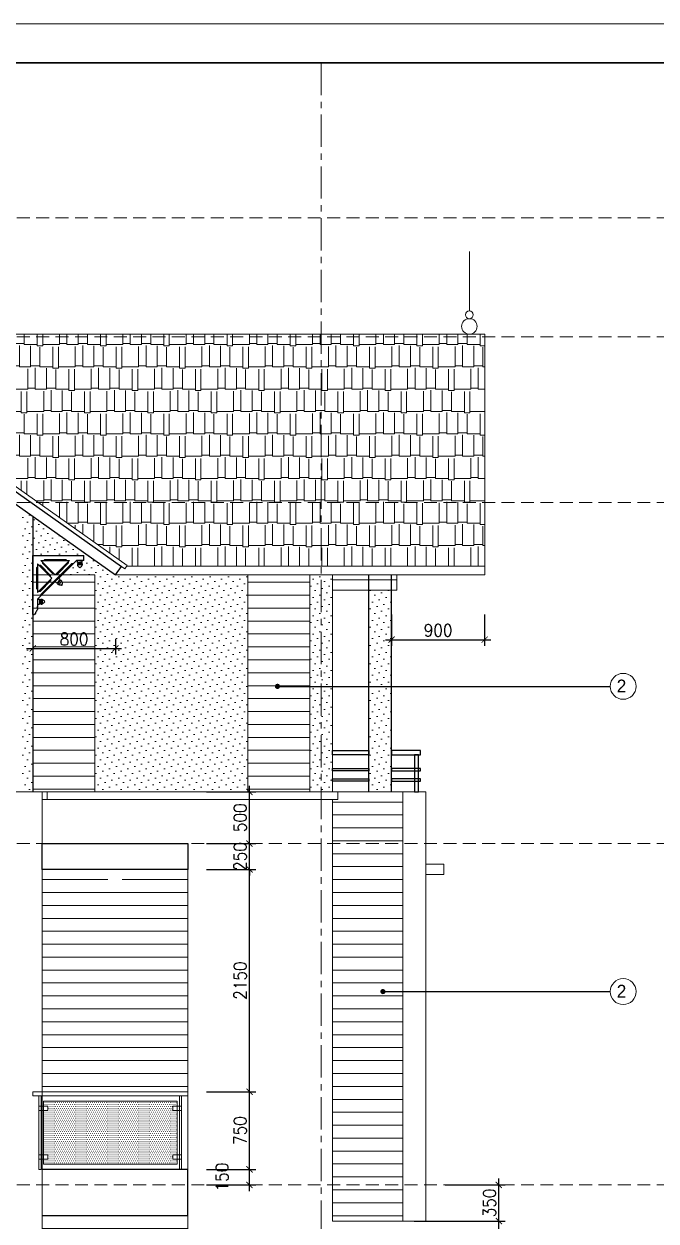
# Model space of a CAD drawing. Header units: millimetres. Extents: x -529782 to -142003, y -492574 to -273331.
# Drawn here: x -154978 to -148866, y -405302 to -393726 of the extents above; entities that cross this region are included whole.
import ezdxf

# ---------------------------------------------------------------- set-up
doc = ezdxf.new("R2010")
doc.units = ezdxf.units.MM
doc.header["$LTSCALE"] = 500
doc.header["$MEASUREMENT"] = 0
doc.header["$PDMODE"] = 3
doc.linetypes.add('CENTER', pattern=[2, 1.25, -0.25, 0.25, -0.25])
doc.linetypes.add('HIDDEN', pattern=[0.375, 0.25, -0.125])
doc.layers.get('0').update_dxf_attribs({"linetype": 'CONTINUOUS', "lineweight": 13})
doc.layers.get('Defpoints').update_dxf_attribs({"color": 255, "linetype": 'CONTINUOUS', "lineweight": 13})
for name, color, linetype, lineweight in [('1.cat 30', 30, 'CONTINUOUS', 35), ('2.thay 145', 145, 'CONTINUOUS', 18), ('3.manh 08', 8, 'CONTINUOUS', 9), ('4.dim 08', 8, 'CONTINUOUS', 13), ('6.khuat 75', 75, 'HIDDEN', 18), ('7.tim 67', 67, 'CENTER', 9), ('8.vat lieu 08', 8, 'CONTINUOUS', 5), ('9.text \xad white', 7, 'CONTINUOUS', 15), ('CA.thay 145', 145, 'CONTINUOUS', 18), ('CA.vat lieu 08', 8, 'CONTINUOUS', 5), ('cat', 4, 'CONTINUOUS', 35), ('Dim', 145, 'CONTINUOUS', 15)]:
    doc.layers.add(name, color=color, linetype=linetype, lineweight=lineweight)
for name, color, linetype in [('DKT', 7, 'CONTINUOUS'), ('MANH2', 8, 'CONTINUOUS'), ('THAY', 7, 'CONTINUOUS')]:
    doc.layers.add(name, color=color, linetype=linetype)
doc.styles.add('CA.JSC1', font='')
doc.styles.get("Standard").update_dxf_attribs({"font": 'txt.shx', "width": 0.9})
doc.styles.get('CA.JSC1').set_extended_font_data('.VnAvantH')
doc.dimstyles.new('CA 50', dxfattribs={"dimscale": 0, "dimtxt": 100, "dimasz": 50, "dimexe": 50, "dimexo": 0, "dimgap": 25, "dimtad": 1, "dimdec": 0, "dimzin": 0, "dimdsep": 46, "dimtxsty": 'Standard', "dimblk": 'ARCHTICK', "dimcen": 0.09, "dimdle": 50, "dimclrd": 256, "dimclre": 256, "dimclrt": 7, "dimadec": 0, "dimazin": 0, "dimtfac": 1, "dimtdec": 0, "dimtix": 1, "dimtmove": 2, "dimatfit": 3, "dimldrblk": 'DOT', "dimfxl": 1, "dimtolj": 1, "dimtzin": 0, "dimarcsym": 0})
doc.dimstyles.new('CA 60', dxfattribs={"dimscale": 0, "dimtxt": 120, "dimasz": 60, "dimexe": 60, "dimexo": 0, "dimgap": 30, "dimtad": 1, "dimdec": 0, "dimzin": 0, "dimdsep": 46, "dimtxsty": 'Standard', "dimblk": 'ARCHTICK', "dimcen": 0.09, "dimdle": 60, "dimclrd": 256, "dimclre": 256, "dimclrt": 7, "dimadec": 0, "dimazin": 0, "dimtfac": 1, "dimtdec": 0, "dimtix": 1, "dimtmove": 2, "dimatfit": 3, "dimldrblk": 'DOT', "dimfxl": 1, "dimtolj": 1, "dimtzin": 0, "dimarcsym": 0})
pattern_1 = [(0, (136141.17, 0), (4e-14, 125), [])]

# ---------------------------------------------------------------- blocks, each defined once
blk = doc.blocks.new('C-SON2')
at = {"layer": 'THAY'}
for p, q in [((0, 0), (-740, 0)), ((-740, -70), (-740, 0)), ((0, -850), (0, 0)), ((-740, -70), (-645, -70)), ((-715, -100), (-715, -70)), ((-715, -100), (-645, -100)), ((-715, -115), (-645, -115)), ((-715, -115), (-715, -135)), ((-715, -135), (-645, -135)), ((-680, -70), (-710, -70)), ((-705, -115), (-705, -100)), ((-680, -70), (-630, -70)), ((-655, -115), (-655, -100)), ((-645, -100), (-645, -70)), ((-645, -115), (-645, -135)), ((-630, -70), (-70, -630)), ((-531, -70), (-325, -276)), ((-119, -70), (-531, -70)), ((-119, -70), (-325, -276)), ((-70, -119), (-276, -325)), ((-70, -119), (-70, -531)), ((-375, -325), (-396, -346)), ((-276, -325), (-70, -531)), ((-407, -357), (-421, -371)), ((-371, -421), (-421, -371)), ((-357, -407), (-407, -357)), ((-399, -364), (-389, -354)), ((-346, -396), (-396, -346)), ((-357, -407), (-371, -421)), ((-364, -399), (-354, -389)), ((-325, -375), (-346, -396)), ((-135, -630), (-135, -700)), ((-115, -630), (-135, -630)), ((-115, -630), (-115, -700)), ((-115, -640), (-100, -640)), ((-115, -690), (-100, -690)), ((-100, -630), (-100, -700)), ((-70, -630), (-100, -630)), ((-70, -630), (-70, -740)), ((-115, -700), (-135, -700)), ((-70, -700), (-100, -700)), ((-60, -740), (-70, -750)), ((-60, -740), (-70, -740)), ((-70, -750), (-70, -773)), ((0, -850), (-23, -850))]:
    blk.add_line(p, q, dxfattribs=at)
for centre, radius, start, end in [((-662, -129), 48.9, 187.4043, 235.4636), ((-734, -238), 82.1, 49.2759, 57.4025), ((-626, -238), 82.1, 122.5975, 130.7241), ((-698, -129), 48.9, 304.5364, 352.5957), ((-379, -404), 48.9, 142.4043, 190.4636), ((-507, -431), 82.1, 4.2759, 12.4025), ((-431, -507), 82.1, 77.5975, 85.7241), ((-404, -379), 48.9, 259.5364, 307.5957), ((-238, -611), 82.1, 319.2759, 327.4025), ((-238, -719), 82.1, 32.5975, 40.7241), ((-129, -683), 48.9, 97.4043, 145.4636), ((-129, -647), 48.9, 214.5364, 262.5957), ((-50, -773), 20, 180, 218.3976), ((-160, -860), 121, 12.3576, 38.3976), ((-23, -830), 20, 192.3576, 270)]:
    blk.add_arc(centre, radius, start, end, dxfattribs=at)
blk = doc.blocks.new('eerrt')
at = {"layer": 'Dim'}
for p, q in [((-75, -10), (-65, 0)), ((147, -10), (137, 0)), ((207, -70), (217, -80)), ((207, -292), (217, -282))]:
    blk.add_line(p, q, dxfattribs=at)
at = {"layer": 'MANH2'}
for p, q in [((137, 0), (-65, 0)), ((-134, -44), (-120, -44)), ((-120, -44), (174, -337)), ((-89, -23), (-89, -37)), ((-89, -37), (9, -135)), ((161, -37), (63, -135)), ((82, -154), (180, -56)), ((161, -23), (161, -37)), ((195, -56), (180, -56)), ((217, -80), (217, -282)), ((24, -135), (9, -135)), ((49, -135), (63, -135)), ((82, -168), (82, -154)), ((82, -194), (82, -208)), ((82, -208), (180, -306)), ((174, -352), (174, -337)), ((195, -306), (180, -306))]:
    blk.add_line(p, q, dxfattribs=at)
at = {"layer": 'cat', "xscale": 0.6696428571594879, "yscale": 0.6696428571594879, "zscale": 0.6696428571428918}
blk.add_blockref('C-SON2', (254, 37), dxfattribs=at)
blk = doc.blocks.new('khung co loan')
at = {"layer": '1.cat 30'}
blk.add_lwpolyline([(1158.3, -14553.5), (1158.3, -303.5), (20658.3, -303.5), (20658.3, -14553.5)], close=True, dxfattribs=at)
at = {"layer": '3.manh 08'}
blk.add_lwpolyline([(0, -14850), (21000, -14850), (21000, 0), (0, 0)], close=True, dxfattribs=at)
blk = doc.blocks.new('_ArchTick')
at = {"color": 1, "linetype": 'ByBlock', "const_width": 0.15}
blk.add_lwpolyline([(-0.5, -0.5), (0.5, 0.5)], dxfattribs=at)
blk = doc.blocks.new('*D229')
at = {"layer": '4.dim 08', "lineweight": -2, "transparency": 16777216}
for p, q in [((-154893, -399674), (-154893, -399824)), ((-154093, -399674), (-154093, -399824)), ((-154953, -399764), (-154033, -399764))]:
    blk.add_line(p, q, dxfattribs=at)
at = {"layer": 'Defpoints', "color": 0, "transparency": 16777216}
for p in [(-154893, -399674), (-154093, -399674), (-154093, -399764)]:
    blk.add_point(p, dxfattribs=at)
at = {"layer": '4.dim 08', "lineweight": -2, "transparency": 16777216, "xscale": 60, "yscale": 60, "zscale": 60, "rotation": 180}
blk.add_blockref('_ArchTick', (-154893, -399764), dxfattribs=at)
at = {"layer": '4.dim 08', "lineweight": -2, "transparency": 16777216, "xscale": 60, "yscale": 60, "zscale": 60}
blk.add_blockref('_ArchTick', (-154093, -399764), dxfattribs=at)
at = {"layer": '4.dim 08', "color": 7, "transparency": 16777216, "insert": (-154493, -399674), "char_height": 120, "attachment_point": 5}
blk.add_mtext('\\A1;800', dxfattribs=at)
blk = doc.blocks.new('_DOT')
at = {"color": 1, "linetype": 'ByBlock'}
blk.add_line((-0.5, 0), (-1, 0), dxfattribs=at)
at = {"color": 1, "linetype": 'ByBlock', "const_width": 0.5}
blk.add_lwpolyline([(-0.25, 0, 1), (0.25, 0, 1)], format="xyb", close=True, dxfattribs=at)
blk = doc.blocks.new('*D230')
at = {"layer": '4.dim 08', "lineweight": -2, "transparency": 16777216}
for p, q in [((-152797, -404862), (-152797, -403992)), ((-153213, -404052), (-152737, -404052)), ((-153213, -404802), (-152737, -404802))]:
    blk.add_line(p, q, dxfattribs=at)
at = {"layer": 'Defpoints', "color": 0, "transparency": 16777216}
for p in [(-153213, -404052), (-152797, -404052), (-153213, -404802)]:
    blk.add_point(p, dxfattribs=at)
at = {"layer": '4.dim 08', "lineweight": -2, "transparency": 16777216, "xscale": 60, "yscale": 60, "zscale": 60}
for p, rotation in [((-152797, -404052), 90), ((-152797, -404802), 270)]:
    blk.add_blockref('_ArchTick', p, dxfattribs=dict(at, rotation=rotation))
at = {"layer": '4.dim 08', "color": 7, "transparency": 16777216, "insert": (-152887, -404427), "char_height": 120, "attachment_point": 5, "rotation": 90}
blk.add_mtext('\\A1;750', dxfattribs=at)
blk = doc.blocks.new('*D231')
at = {"layer": '4.dim 08', "lineweight": -2, "transparency": 16777216}
for p, q in [((-153213, -404802), (-152737, -404802)), ((-152797, -405012), (-152797, -404742)), ((-153213, -404952), (-152737, -404952))]:
    blk.add_line(p, q, dxfattribs=at)
at = {"layer": 'Defpoints', "color": 0, "transparency": 16777216}
for p in [(-153213, -404802), (-152797, -404802), (-153213, -404952)]:
    blk.add_point(p, dxfattribs=at)
at = {"layer": '4.dim 08', "lineweight": -2, "transparency": 16777216, "xscale": 60, "yscale": 60, "zscale": 60}
for p, rotation in [((-152797, -404802), 90), ((-152797, -404952), 270)]:
    blk.add_blockref('_ArchTick', p, dxfattribs=dict(at, rotation=rotation))
at = {"layer": '4.dim 08', "color": 7, "transparency": 16777216, "insert": (-153062, -404877), "char_height": 120, "attachment_point": 5, "rotation": 90}
blk.add_mtext('\\A1;150', dxfattribs=at)
blk = doc.blocks.new('*D232')
at = {"layer": '4.dim 08', "lineweight": -2, "transparency": 16777216}
for p, q in [((-153213, -401902), (-152737, -401902)), ((-152797, -404112), (-152797, -401842)), ((-153213, -404052), (-152737, -404052))]:
    blk.add_line(p, q, dxfattribs=at)
at = {"layer": 'Defpoints', "color": 0, "transparency": 16777216}
for p in [(-153213, -401902), (-152797, -401902), (-153213, -404052)]:
    blk.add_point(p, dxfattribs=at)
at = {"layer": '4.dim 08', "lineweight": -2, "transparency": 16777216, "xscale": 60, "yscale": 60, "zscale": 60}
for p, rotation in [((-152797, -401902), 90), ((-152797, -404052), 270)]:
    blk.add_blockref('_ArchTick', p, dxfattribs=dict(at, rotation=rotation))
at = {"layer": '4.dim 08', "color": 7, "transparency": 16777216, "insert": (-152887, -402977), "char_height": 120, "attachment_point": 5, "rotation": 90}
blk.add_mtext('\\A1;2150', dxfattribs=at)
blk = doc.blocks.new('*D233')
at = {"layer": '4.dim 08', "lineweight": -2, "transparency": 16777216}
for p, q in [((-153213, -401652), (-152737, -401652)), ((-152797, -401652), (-152797, -401592)), ((-152797, -401902), (-152797, -401652)), ((-153213, -401902), (-152737, -401902)), ((-152797, -401902), (-152797, -401962))]:
    blk.add_line(p, q, dxfattribs=at)
at = {"layer": 'Defpoints', "color": 0, "transparency": 16777216}
for p in [(-153213, -401652), (-152797, -401652), (-153213, -401902)]:
    blk.add_point(p, dxfattribs=at)
at = {"layer": '4.dim 08', "lineweight": -2, "transparency": 16777216, "xscale": 60, "yscale": 60, "zscale": 60}
for p, rotation in [((-152797, -401652), 270), ((-152797, -401902), 90)]:
    blk.add_blockref('_ArchTick', p, dxfattribs=dict(at, rotation=rotation))
at = {"layer": '4.dim 08', "color": 7, "transparency": 16777216, "insert": (-152887, -401777), "char_height": 120, "attachment_point": 5, "rotation": 90}
blk.add_mtext('\\A1;250', dxfattribs=at)
blk = doc.blocks.new('*D234')
at = {"layer": '4.dim 08', "lineweight": -2, "transparency": 16777216}
for p, q in [((-152797, -401712), (-152797, -401092)), ((-153213, -401152), (-152737, -401152)), ((-153213, -401652), (-152737, -401652))]:
    blk.add_line(p, q, dxfattribs=at)
at = {"layer": 'Defpoints', "color": 0, "transparency": 16777216}
for p in [(-153213, -401152), (-152797, -401152), (-153213, -401652)]:
    blk.add_point(p, dxfattribs=at)
at = {"layer": '4.dim 08', "lineweight": -2, "transparency": 16777216, "xscale": 60, "yscale": 60, "zscale": 60}
for p, rotation in [((-152797, -401152), 90), ((-152797, -401652), 270)]:
    blk.add_blockref('_ArchTick', p, dxfattribs=dict(at, rotation=rotation))
at = {"layer": '4.dim 08', "color": 7, "transparency": 16777216, "insert": (-152887, -401402), "char_height": 120, "attachment_point": 5, "rotation": 90}
blk.add_mtext('\\A1;500', dxfattribs=at)
blk = doc.blocks.new('*D244')
at = {"layer": '4.dim 08', "lineweight": -2, "transparency": 16777216}
for p, q in [((-150386, -408712), (-150386, -405242)), ((-151203, -405302), (-150326, -405302)), ((-151116, -408652), (-150326, -408652))]:
    blk.add_line(p, q, dxfattribs=at)
at = {"layer": 'Defpoints', "color": 0, "transparency": 16777216}
for p in [(-151203, -405302), (-150386, -405302), (-151116, -408652)]:
    blk.add_point(p, dxfattribs=at)
at = {"layer": '4.dim 08', "lineweight": -2, "transparency": 16777216, "xscale": 60, "yscale": 60, "zscale": 60}
for p, rotation in [((-150386, -405302), 90), ((-150386, -408652), 270)]:
    blk.add_blockref('_ArchTick', p, dxfattribs=dict(at, rotation=rotation))
at = {"layer": '4.dim 08', "color": 7, "transparency": 16777216, "insert": (-150476, -406977), "char_height": 120, "attachment_point": 5, "rotation": 90}
blk.add_mtext('\\A1;3350', dxfattribs=at)
blk = doc.blocks.new('*D245')
at = {"layer": '4.dim 08', "lineweight": -2, "transparency": 16777216}
for p, q in [((-150386, -405362), (-150386, -404892)), ((-150906, -404952), (-150326, -404952)), ((-151203, -405302), (-150326, -405302))]:
    blk.add_line(p, q, dxfattribs=at)
at = {"layer": 'Defpoints', "color": 0, "transparency": 16777216}
for p in [(-150906, -404952), (-150386, -404952), (-151203, -405302)]:
    blk.add_point(p, dxfattribs=at)
at = {"layer": '4.dim 08', "lineweight": -2, "transparency": 16777216, "xscale": 60, "yscale": 60, "zscale": 60}
for p, rotation in [((-150386, -404952), 90), ((-150386, -405302), 270)]:
    blk.add_blockref('_ArchTick', p, dxfattribs=dict(at, rotation=rotation))
at = {"layer": '4.dim 08', "color": 7, "transparency": 16777216, "insert": (-150476, -405127), "char_height": 120, "attachment_point": 5, "rotation": 90}
blk.add_mtext('\\A1;350', dxfattribs=at)
blk = doc.blocks.new('*D246')
at = {"layer": '4.dim 08', "lineweight": -2, "transparency": 16777216}
for p, q in [((-151423, -399438), (-151423, -399740)), ((-150523, -399438), (-150523, -399740)), ((-151483, -399680), (-150463, -399680))]:
    blk.add_line(p, q, dxfattribs=at)
at = {"layer": 'Defpoints', "color": 0, "transparency": 16777216}
for p in [(-151423, -399438), (-150523, -399438), (-150523, -399680)]:
    blk.add_point(p, dxfattribs=at)
at = {"layer": '4.dim 08', "lineweight": -2, "transparency": 16777216, "xscale": 60, "yscale": 60, "zscale": 60, "rotation": 180}
blk.add_blockref('_ArchTick', (-151423, -399680), dxfattribs=at)
at = {"layer": '4.dim 08', "lineweight": -2, "transparency": 16777216, "xscale": 60, "yscale": 60, "zscale": 60}
blk.add_blockref('_ArchTick', (-150523, -399680), dxfattribs=at)
at = {"layer": '4.dim 08', "color": 7, "transparency": 16777216, "insert": (-150973, -399590), "char_height": 120, "attachment_point": 5}
blk.add_mtext('\\A1;900', dxfattribs=at)
blk = doc.blocks.new('kim')
at = {"layer": '4.dim 08'}
blk.add_line((0, 225), (0, 800), dxfattribs=at)
for centre, radius in [((0, 75), 75), ((0, 187.5), 37.5)]:
    blk.add_circle(centre, radius, dxfattribs=at)

msp = doc.modelspace()

# ---------------------------------------------------------------- hatches: boundary and pattern name
at = {"layer": '3.manh 08'}
h = msp.add_hatch(dxfattribs=at)
h.set_pattern_fill('ANSI31', color=256, scale=1000, angle=315, style=0)
h.paths.add_polyline_path([(-152212.8, -399053.2), (-152812.8, -399053.2), (-152812.8, -401152), (-152212.8, -401152)])
h.paths.add_polyline_path([(-154292.8, -399052), (-154608.9, -399052), (-154641.9, -399085), (-154627.7, -399099.2), (-154632.4, -399103.9), (-154625.3, -399111), (-154620.6, -399106.3), (-154611.1, -399115.7), (-154613.4, -399118.1, -0.2239431), (-154607.5, -399145.3, 0.0291568), (-154608.3, -399151.7, 0.0291568), (-154614.7, -399152.5, -0.2239431), (-154641.9, -399146.6), (-154644.2, -399148.9), (-154653.7, -399139.4), (-154649, -399134.7), (-154656.1, -399127.6), (-154660.8, -399132.3), (-154675, -399118.1), (-154846, -399289), (-154825.9, -399289), (-154825.9, -399295.7), (-154815.8, -399295.7), (-154815.8, -399289), (-154802.4, -399289), (-154802.4, -399292.3, -0.2239431), (-154778.9, -399307.4, 0.0291568), (-154775, -399312.5, 0.0291568), (-154778.9, -399317.6, -0.2239431), (-154802.4, -399332.6), (-154802.4, -399335.9), (-154815.8, -399335.9), (-154815.8, -399329.2), (-154825.9, -399329.2), (-154825.9, -399335.9), (-154846, -399335.9), (-154846, -399289), (-154812.5, -399255.6), (-154812.5, -399241.3), (-154623.1, -399052), (-154726.9, -399052), (-154720.7, -399058.2), (-154720.7, -399072.4), (-154708.2, -399085), (-154720.7, -399097.5), (-154720.7, -399111.7), (-154819.2, -399210.2), (-154833.4, -399210.2), (-154846, -399222.7), (-154846, -399196), (-154856, -399185.9), (-154856, -399052), (-154892.8, -399052), (-154892.8, -399436.4), (-154892.8, -401152), (-154802.8, -401152), (-154752.8, -401152), (-154292.8, -401152)])
h.paths.add_polyline_path([(-154708.2, -399085), (-154741.1, -399052), (-154846, -399052), (-154846, -399222.7)], flags=17)
h.paths.add_polyline_path([(-154648.8, -399584), (-154336.8, -399584), (-154336.8, -399764), (-154648.8, -399764)], flags=24)
h = msp.add_hatch(dxfattribs=at)
h.set_pattern_fill('ANSI31', color=256, scale=1000, angle=315, style=0)
h.set_pattern_definition(pattern_1)
h.paths.add_polyline_path([(-151312.8, -401152), (-151942.8, -401152), (-151942.8, -401227), (-151992.8, -401227), (-151992.8, -405252), (-151312.8, -405252)])
h = msp.add_hatch(dxfattribs=at)
h.set_pattern_fill('ANSI31', color=256, scale=1000, angle=315, style=0)
h.set_pattern_definition(pattern_1)
h.paths.add_polyline_path([(-153392.8, -401902), (-154027.8, -401902), (-154027.8, -402052), (-154167.8, -402052), (-154167.8, -401902), (-154802.8, -401902), (-154802.8, -404052), (-153392.8, -404052)])
h = msp.add_hatch(dxfattribs=at)
h.set_pattern_fill('ANSI31', color=256, scale=1000, angle=315, style=0)
h.set_pattern_definition(pattern_1)
h.paths.add_polyline_path([(-153392.8, -405252), (-154802.8, -405252), (-154802.8, -408652), (-154042.8, -408652), (-153392.8, -408652)])
at = {"layer": '4.dim 08'}
h = msp.add_hatch(dxfattribs=at)
h.set_pattern_fill('DOTS', color=256, scale=1000, angle=315, style=0)
h.paths.add_polyline_path([(-154892.8, -398487.1), (-155002.8, -398409.2), (-155002.8, -401152), (-154892.8, -401152)])
h.paths.add_polyline_path([(-159202.8, -398409.2), (-159312.8, -398487.1), (-159312.8, -401152), (-159202.8, -401152)])
h = msp.add_hatch(dxfattribs=at)
h.set_pattern_fill('DOTS', color=256, scale=1000, angle=315, style=0)
h.paths.add_polyline_path([(-152812.8, -399053.2), (-154092.8, -399053.2), (-154892.8, -398487.1), (-154892.8, -398867.2), (-154397.3, -398867.2), (-154397.3, -398914), (-154414, -398914), (-154414, -398934.1), (-154420.7, -398934.1), (-154420.7, -398944.2), (-154414, -398944.2), (-154414, -398957.6), (-154417.3, -398957.6, -0.2239431), (-154432.4, -398981.1, 0.0291568), (-154437.5, -398985, 0.0291568), (-154442.6, -398981.1, -0.2239431), (-154457.6, -398957.6), (-154460.9, -398957.6), (-154460.9, -398944.2), (-154454.2, -398944.2), (-154454.2, -398934.1), (-154460.9, -398934.1), (-154460.9, -398914), (-154471, -398914), (-154608.9, -399052), (-154292.8, -399052), (-154292.8, -401152), (-152812.8, -401152)])
h.paths.add_polyline_path([(-152102.8, -399053.2), (-152212.8, -399053.2), (-152212.8, -401152), (-152102.8, -401152)])
h.paths.add_polyline_path([(-151992.8, -399053.2), (-152102.8, -399053.2), (-152102.8, -401152), (-151992.8, -401152)])
h = msp.add_hatch(dxfattribs=at)
h.set_pattern_fill('DOTS', color=256, scale=1000, angle=315, style=0)
h.paths.add_polyline_path([(-151422.8, -399202), (-151642.8, -399202), (-151642.8, -401152), (-151422.8, -401152)])
at = {"layer": '8.vat lieu 08'}
h = msp.add_hatch(dxfattribs=at)
h.set_pattern_fill('AR-RSHKE', color=256, scale=18, style=0)
h.set_pattern_definition([(0, (126345.67, -250), (459, 216), [108, -90, 126, -54, 162, -72]), (0, (126453.67, -241), (459, 216), [90, -342, 72, -108]), (0, (126669.67, -263.5), (459, 216), [54, -558]), (90, (126345.67, -250), (-153, 216), [207, -657]), (90, (126453.67, -250), (-153, 216), [202.5, -661.5]), (90, (126543.67, -250), (-153, 216), [189, -675]), (90, (126669.67, -263.5), (-153, 216), [207, -657]), (90, (126723.67, -263.5), (-153, 216), [207, -657]), (90, (126885.67, -250), (-153, 216), [198, -666])])
h.paths.add_polyline_path([(-157102.8, -396725.8), (-157102.8, -396751.5), (-153979.3, -398962), (-153985.2, -398970.3), (-150522.8, -398970.3), (-150522.8, -396725.8)])
at = {"layer": 'CA.vat lieu 08'}
h = msp.add_hatch(dxfattribs=at)
h.set_pattern_fill('DOTS', color=256, scale=300, style=0)
h.set_pattern_definition([(0, (126345.674, 0), (9.375, 18.75), [0, -18.75])])
h.paths.add_polyline_path([(-153497.8, -404232), (-153537.8, -404232), (-153537.8, -404192), (-153497.8, -404192), (-153497.8, -404142), (-154787.8, -404142), (-154787.8, -404192), (-154747.8, -404192), (-154747.8, -404232), (-154787.8, -404232), (-154787.8, -404662), (-154747.8, -404662), (-154747.8, -404702), (-154787.8, -404702), (-154787.8, -404752), (-153497.8, -404752), (-153497.8, -404702), (-153537.8, -404702), (-153537.8, -404662), (-153497.8, -404662)])

# ---------------------------------------------------------------- linework, layer by layer
at = {"layer": '2.thay 145'}
for p, q in [((-157139.2, -396725.8), (-150522.8, -396725.8)), ((-154036.9, -398970.3), (-154036.8, -398970.3)), ((-154035.1, -398971.6), (-154002.4, -398994.7)), ((-153985.2, -398970.3), (-150522.8, -398970.3)), ((-150522.8, -399053.2), (-154092.8, -399053.2)), ((-151642.8, -399202), (-151642.8, -399102)), ((-151422.8, -399202), (-151422.8, -399102)), ((-154752.8, -401152), (-151992.8, -401152)), ((-154752.8, -401227), (-151992.8, -401227)), ((-151312.8, -401152), (-151992.8, -401152)), ((-151992.8, -401152), (-151942.8, -401152)), ((-151992.8, -401227), (-151942.8, -401227)), ((-151992.8, -401227), (-151992.8, -405302)), ((-151942.8, -401152), (-151942.8, -401227)), ((-153392.8, -404802), (-153392.8, -401902)), ((-151992.8, -404402), (-151992.8, -402052)), ((-151312.8, -405302), (-151992.8, -405302))]:
    msp.add_line(p, q, dxfattribs=at)
msp.add_lwpolyline([(-160203.2, -398994.7), (-160226.4, -398962), (-157102.8, -396751.5), (-153979.3, -398962), (-154002.4, -398994.7)], dxfattribs=at)
for points in [[(-151092.8, -401852), (-150917.8, -401852), (-150917.8, -401952), (-151092.8, -401952)], [(-154892.8, -404052), (-153392.8, -404052), (-153392.8, -404092), (-154892.8, -404092)], [(-154832.8, -404802), (-154812.8, -404802), (-154812.8, -404092), (-154832.8, -404092)], [(-153472.8, -404802), (-153452.8, -404802), (-153452.8, -404092), (-153472.8, -404092)], [(-154747.8, -404232), (-154832.8, -404232), (-154832.8, -404192), (-154747.8, -404192)], [(-154787.8, -404142), (-153497.8, -404142), (-153497.8, -404752), (-154787.8, -404752)], [(-153537.8, -404232), (-153452.8, -404232), (-153452.8, -404192), (-153537.8, -404192)], [(-154747.8, -404662), (-154832.8, -404662), (-154832.8, -404702), (-154747.8, -404702)], [(-153537.8, -404662), (-153452.8, -404662), (-153452.8, -404702), (-153537.8, -404702)]]:
    msp.add_lwpolyline(points, close=True, dxfattribs=at)
for centre in [(-149183.5, -400131.4), (-149183.5, -403083)]:
    msp.add_circle(centre, 125.4, dxfattribs=at)
at = {"layer": '4.dim 08'}
msp.add_line((-152812.8, -399052), (-152212.8, -399052), dxfattribs=at)
at = {"layer": '6.khuat 75'}
for p, q in [((-145359, -395602), (-166645.3, -395602)), ((-145359, -396752), (-166645.3, -396752)), ((-145359, -398352), (-166645.3, -398352)), ((-145359, -401652), (-166645.3, -401652)), ((-145359, -404952), (-166645.3, -404952))]:
    msp.add_line(p, q, dxfattribs=at)
at = {"layer": '7.tim 67', "ltscale": 0.5}
msp.add_line((-152102.8, -394102.7), (-152102.8, -411046), dxfattribs=at)
at = {"layer": 'CA.thay 145'}
for p, q in [((-150522.8, -399053.2), (-150522.8, -396725.8)), ((-154292.8, -399052), (-154892.8, -399052)), ((-154292.8, -399052), (-154292.8, -401152)), ((-152812.8, -401152), (-152812.8, -399052)), ((-152212.8, -401152), (-152212.8, -399052)), ((-151992.8, -401152), (-151992.8, -399053.2)), ((-153392.8, -408652), (-153392.8, -405252))]:
    msp.add_line(p, q, dxfattribs=at)
at = {"layer": 'CA.thay 145', "color": 33}
for p, q in [((-154802.8, -401152), (-159312.8, -401152)), ((-154802.8, -401152), (-154802.8, -408652)), ((-154802.8, -401152), (-154752.8, -401152)), ((-154802.8, -401227), (-154752.8, -401227)), ((-154752.8, -401152), (-154752.8, -401227)), ((-151312.8, -401152), (-151312.8, -405302)), ((-151092.8, -401152), (-151312.8, -401152)), ((-151092.8, -401152), (-151092.8, -405302)), ((-151312.8, -405302), (-151092.8, -405302)), ((-151312.8, -405302), (-151092.8, -405302))]:
    msp.add_line(p, q, dxfattribs=at)
msp.add_lwpolyline([(-151992.8, -399202), (-151372.8, -399202), (-151372.8, -399052), (-151992.8, -399052)], close=True, dxfattribs=at)
msp.add_lwpolyline([(-151372.8, -399053.2), (-151372.8, -399102), (-151992.8, -399102), (-151992.8, -399053.2)], dxfattribs=at)
at = {"layer": 'DKT'}
for p, q in [((-154892.8, -398487.1), (-154892.8, -401152)), ((-154092.8, -399053.2), (-154035.1, -398971.6)), ((-151642.8, -401152), (-151642.8, -399052)), ((-151422.8, -401152), (-151422.8, -399052)), ((-153392.8, -404802), (-154802.8, -404802)), ((-153392.8, -405252), (-153392.8, -404802)), ((-153392.8, -405252), (-154802.8, -405252))]:
    msp.add_line(p, q, dxfattribs=at)
for points in [[(-160112.8, -399053.2), (-160170.6, -398971.6), (-157102.8, -396800.5), (-154035.1, -398971.6)], [(-160112.8, -399053.2), (-157102.8, -396923), (-154092.8, -399053.2)]]:
    msp.add_lwpolyline(points, dxfattribs=at)
for points in [[(-151992.8, -400752), (-151642.8, -400752), (-151642.8, -400792), (-151992.8, -400792)], [(-151142.8, -400752), (-151422.8, -400752), (-151422.8, -400792), (-151142.8, -400792)], [(-151202.8, -400792), (-151202.8, -401152), (-151162.8, -401152), (-151162.8, -400792)], [(-151992.8, -400927), (-151642.8, -400927), (-151642.8, -400947), (-151992.8, -400947)], [(-151142.8, -400927), (-151422.8, -400927), (-151422.8, -400947), (-151142.8, -400947)], [(-151992.8, -401027), (-151642.8, -401027), (-151642.8, -401047), (-151992.8, -401047)], [(-151142.8, -401027), (-151422.8, -401027), (-151422.8, -401047), (-151142.8, -401047)], [(-154802.8, -401652), (-153392.8, -401652), (-153392.8, -401902), (-154802.8, -401902)]]:
    msp.add_lwpolyline(points, close=True, dxfattribs=at)

# ---------------------------------------------------------------- block references
at = {"layer": '2.thay 145', "xscale": 1.241924691043096, "yscale": 1.241924691072199, "zscale": 1.241924691059295}
msp.add_blockref('khung co loan', (-168083.8, -393725.8), dxfattribs=at)
at = {"layer": '2.thay 145'}
msp.add_blockref('kim', (-150670.8, -396725.8), dxfattribs=at)
at = {"layer": '2.thay 145', "xscale": -1}
msp.add_blockref('eerrt', (-154638.8, -398904), dxfattribs=at)

# ---------------------------------------------------------------- texts
at = {"layer": '9.text \xad white', "style": 'CA.JSC1'}
for p in [(-149246.3, -400190.7), (-149246.3, -403142.3)]:
    msp.add_text('2', height=125, dxfattribs=at).set_placement(p)

# ---------------------------------------------------------------- dimensions: what is measured, and where the dimension line sits
at = {"layer": '4.dim 08'}
for base, p1, p2, picture, middle in [((-150522.8, -399680), (-151422.8, -399438.5), (-150522.8, -399438.5), '*D246', (-150972.8, -399590)), ((-154092.8, -399764), (-154892.8, -399674), (-154092.8, -399674), '*D229', (-154492.8, -399674))]:
    dim = msp.add_linear_dim(base=base, p1=p1, p2=p2, dimstyle='CA 60', override={"dimscale": 1}, dxfattribs=at)
    dim.commit()
    dim.dimension.update_dxf_attribs({"geometry": picture, "text_midpoint": middle})
for base, p1, p2, picture, middle in [((-152796.8, -401152), (-153212.8, -401652), (-153212.8, -401152), '*D234', (-152886.8, -401402)), ((-152796.8, -401652), (-153212.8, -401902), (-153212.8, -401652), '*D233', (-152886.8, -401777)), ((-152796.8, -401902), (-153212.8, -404052), (-153212.8, -401902), '*D232', (-152886.8, -402977)), ((-152796.8, -404052), (-153212.8, -404802), (-153212.8, -404052), '*D230', (-152886.8, -404427)), ((-150386.3, -404952), (-151202.8, -405302), (-150905.8, -404952), '*D245', (-150476.3, -405127)), ((-150386.3, -405302), (-151116.3, -408652), (-151202.8, -405302), '*D244', (-150476.3, -406977))]:
    dim = msp.add_linear_dim(base=base, p1=p1, p2=p2, angle=90, dimstyle='CA 60', override={"dimscale": 1}, dxfattribs=at)
    dim.commit()
    dim.dimension.update_dxf_attribs({"geometry": picture, "text_midpoint": middle})
dim = msp.add_linear_dim(base=(-152796.8, -404802), p1=(-153212.8, -404952), p2=(-153212.8, -404802), angle=90, dimstyle='CA 60', override={"dimscale": 1}, dxfattribs=at)
dim.commit()
dim.dimension.update_dxf_attribs({"geometry": '*D231', "text_midpoint": (-153062.3, -404877), "dimtype": 160})

# ---------------------------------------------------------------- leaders
for points in [[(-152526.3, -400131.4), (-149308.9, -400131.4)], [(-151506.7, -403083), (-149308.9, -403083)]]:
    msp.add_leader(points, dimstyle='CA 50', override={"dimscale": 1, "dimtad": 0}, dxfattribs=at)

doc.saveas('drawing.dxf')
